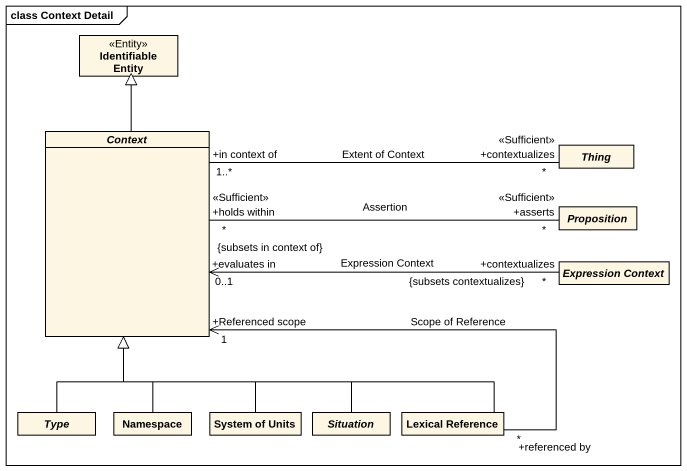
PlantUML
@startuml
mainframe class Context Detail
hide circle
hide empty members
class "Identifiable Entity" as Identifiable_Entity <<Entity>>
abstract class Context
abstract class Thing
abstract class Proposition
abstract class "Expression Context" as Expression_Context
abstract class Type
class "Namespace" as Namespace_
class "System of Units" as System_of_Units
abstract class Situation
class "Lexical Reference" as Lexical_Reference
Context -up-|> Identifiable_Entity
Context "+in context of\n1..*" -right- "+contextualizes\n*\n<<Sufficient>>" Thing : Extent of Context
Context "+holds within\n*\n<<Sufficient>>" -right- "+asserts\n*\n<<Sufficient>>" Proposition : Assertion
Expression_Context "+contextualizes\n*\n{subsets contextualizes}" -left-> "+evaluates in\n0..1\n{subsets in context of}" Context : Expression Context
Type -up-|> Context
Namespace_ -up-|> Context
System_of_Units -up-|> Context
Situation -up-|> Context
Lexical_Reference "*\n+referenced by" -left-> "+Referenced scope\n1" Context : Scope of Reference
Lexical_Reference -left-|> Context
@enduml
